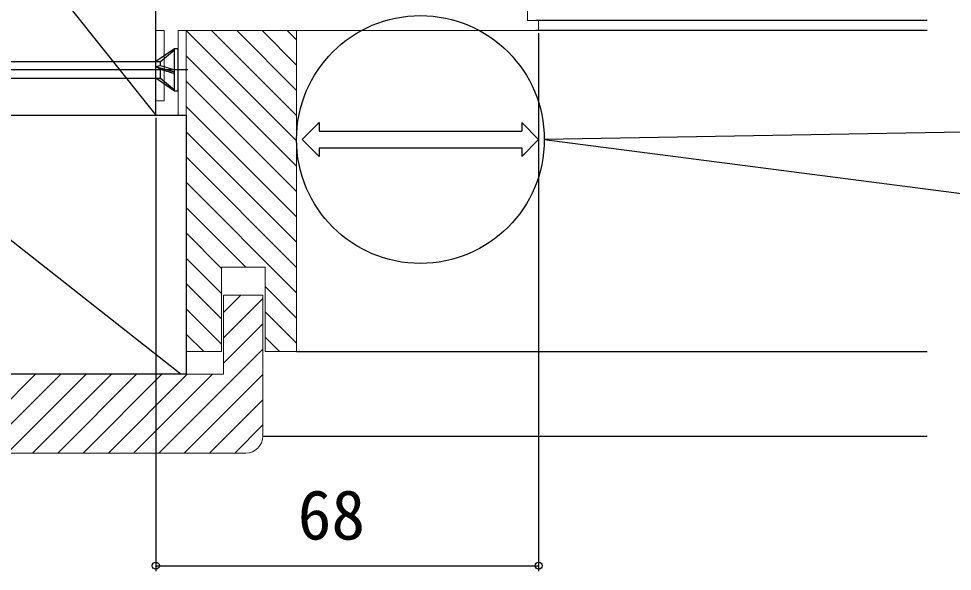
# Model space of a CAD drawing. Units: millimetres, scale not verified. Extents: x -525 to 525, y -783 to 778.
# Drawn here: x 200.6 to 366.5, y -141.6 to -43.5 of the extents above; entities that cross this region are included whole.
import ezdxf
from ezdxf.enums import TextEntityAlignment as Align

# ---------------------------------------------------------------- set-up
doc = ezdxf.new("R2010")
doc.units = ezdxf.units.MM
doc.header["$LTSCALE"] = 4
doc.layers.add('0-3_YKK_11', color=7, linetype='Continuous', lineweight=18)
doc.layers.add('0-B_YSS_KE', color=3, linetype='Continuous', lineweight=18)
for name, color, linetype in [('0-5_YKK_12', 2, 'Continuous'), ('0-6_YKK_13', 4, 'Continuous'), ('0-8_YKK_D', 6, 'Continuous'), ('0-A_YSS_K', 3, 'Continuous')]:
    doc.layers.add(name, color=color, linetype=linetype)
doc.styles.add('ＭＳ ゴシック', font='')
doc.styles.get('ＭＳ ゴシック').set_extended_font_data('MS Gothic')

msp = doc.modelspace()

# ---------------------------------------------------------------- linework, layer by layer
at = {"layer": '0-3_YKK_11', "color": 211}
for points in [[(224.999, 8.301), (224.999, -45.599), (226.499, -45.599), (226.499, -58.099), (224.999, -58.099), (224.999, -60.599), (228.999, -60.599), (228.999, -45.599)], [(228.999, -45.599), (292.999, -45.599), (292.999, -43.799), (290.999, -43.799), (290.999, -35.599), (287.699, -35.599)]]:
    msp.add_lwpolyline(points, dxfattribs=at)
at = {"layer": '0-5_YKK_12'}
for p, q in [((362, -43.799), (292.499, -43.799)), ((362, -45.599), (292.499, -45.599)), ((250.999, -64.949), (253.999, -61.949)), ((253.999, -61.949), (253.999, -63.449)), ((292.999, -64.949), (289.999, -61.949)), ((289.999, -61.949), (289.999, -63.449)), ((253.999, -63.449), (289.999, -63.449)), ((250.999, -64.949), (253.999, -67.949)), ((292.999, -64.949), (289.999, -67.949)), ((253.999, -66.449), (289.999, -66.449)), ((253.999, -66.449), (253.999, -67.949)), ((289.999, -66.449), (289.999, -67.949))]:
    msp.add_line(p, q, dxfattribs=at)
msp.add_lwpolyline([(371.764, -63.6), (293.999, -64.949), (371.764, -74.979)], dxfattribs=at)
msp.add_circle((271.999, -64.949), 22, dxfattribs=at)
at = {"layer": '0-6_YKK_13'}
for p, q in [((228.299, -48.849), (224.999, -51.124)), ((225.827, -51.124), (228.299, -49.049)), ((228.299, -56.349), (228.299, -48.849)), ((228.999, -48.849), (228.299, -48.849)), ((228.999, -56.349), (228.999, -48.849)), ((198.189, -51.124), (225.827, -51.124)), ((225.827, -51.822), (225.827, -51.124)), ((230.668, -52.599), (153.528, -52.599)), ((225.827, -51.822), (224.999, -52.018)), ((228.299, -52.971), (224.999, -52.018)), ((225.827, -52.472), (224.999, -52.018)), ((225.827, -51.822), (228.299, -52.599)), ((225.827, -54.074), (225.827, -52.462)), ((225.827, -52.472), (228.299, -53.249)), ((199.18, -54.074), (225.827, -54.074)), ((228.299, -56.349), (224.999, -54.074)), ((225.827, -54.074), (228.299, -56.149)), ((228.999, -56.349), (228.299, -56.349))]:
    msp.add_line(p, q, dxfattribs=at)
at = {"layer": '0-8_YKK_D'}
for p, q in [((292.999, -46.099), (292.999, -141.595)), ((224.999, -61.099), (224.999, -141.595)), ((224.999, -140.595), (292.999, -140.595))]:
    msp.add_line(p, q, dxfattribs=at)
for centre in [(224.999, -140.595), (292.999, -140.595)]:
    msp.add_circle(centre, 0.637, dxfattribs=at)
at = {"layer": '0-A_YSS_K'}
for p, q in [((195, -23.099), (224.999, -60.599)), ((171.008, -60.599), (229.499, -106.599)), ((250, -102.599), (362, -102.599)), ((244, -117.595), (362, -117.595))]:
    msp.add_line(p, q, dxfattribs=at)
for points in [[(224.999, -23.099), (195, -23.099), (195, -60.599), (224.999, -60.599)], [(230.399, -106.595), (171.008, -106.599), (171.008, -60.599), (230.399, -60.599)]]:
    msp.add_lwpolyline(points, close=True, dxfattribs=at)
at = {"layer": '0-B_YSS_KE'}
for p, q in [((230.4, -45.599), (250, -65.199)), ((234.89, -45.599), (250, -60.709)), ((239.38, -45.599), (250, -56.219)), ((243.87, -45.599), (250, -51.729)), ((248.361, -45.599), (250, -47.239)), ((230.4, -50.089), (250, -69.689)), ((230.4, -54.579), (250, -74.179)), ((230.4, -59.07), (250, -78.67)), ((230.4, -63.56), (250, -83.16)), ((230.4, -68.05), (250, -87.65)), ((230.4, -72.54), (250, -92.14)), ((230.4, -77.03), (240.969, -87.599)), ((230.4, -81.52), (236.7, -87.82)), ((230.4, -86.01), (236.7, -92.31)), ((230.4, -90.5), (236.7, -96.8)), ((244.4, -91.03), (250, -96.63)), ((237, -95.682), (240.086, -92.595)), ((237, -100.172), (244, -93.172)), ((230.4, -94.991), (236.7, -101.291)), ((244.4, -95.52), (250, -101.12)), ((237, -104.662), (244, -97.662)), ((230.4, -99.481), (233.519, -102.599)), ((244.4, -100.01), (246.989, -102.599)), ((225.557, -120.595), (244, -102.152)), ((189.636, -120.595), (203.636, -106.595)), ((194.126, -120.595), (208.126, -106.595)), ((198.616, -120.595), (212.616, -106.595)), ((203.106, -120.595), (217.106, -106.595)), ((207.596, -120.595), (221.596, -106.595)), ((212.086, -120.595), (226.086, -106.595)), ((216.577, -120.595), (230.577, -106.595)), ((221.067, -120.595), (235.067, -106.595)), ((230.047, -120.595), (244, -106.642)), ((234.537, -120.595), (244, -111.132)), ((239.027, -120.595), (244, -115.622)), ((241, -120.595), (157, -120.595))]:
    msp.add_line(p, q, dxfattribs=at)
msp.add_lwpolyline([(250, -102.599), (250, -45.599), (230.4, -45.599), (230.4, -102.599), (236.7, -102.599), (236.7, -87.599), (244.4, -87.599), (244.4, -102.599)], close=True, dxfattribs=at)
msp.add_lwpolyline([(154, -117.595), (154, -106.595), (237, -106.595), (237, -92.595), (244, -92.595), (244, -117.595)], dxfattribs=at)
msp.add_arc((241, -117.595), 3, 270.00001, 359.99999, dxfattribs=at)

# ---------------------------------------------------------------- texts
at = {"layer": '0-8_YKK_D', "style": 'ＭＳ ゴシック'}
msp.add_text('68', height=8.798, dxfattribs=at).set_placement((250.204, -138.595), align=Align.BOTTOM_LEFT)

doc.saveas('drawing.dxf')
